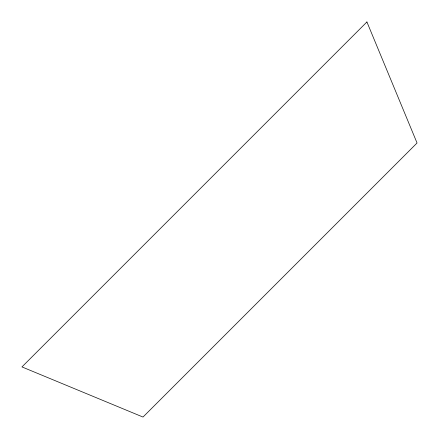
<?xml version="1.0" encoding="UTF-8"?>
<svg xmlns="http://www.w3.org/2000/svg" width="439" height="439" viewBox="0 0 439 439"><rect width="100%" height="100%" fill="white"/><g stroke="black" fill="none" stroke-linecap="round" stroke-linejoin="round"><path stroke-width="0.66" d="M366.916 21.95L21.95 366.916L142.988 417.05L417.05 142.988L366.916 21.95"/></g></svg>
